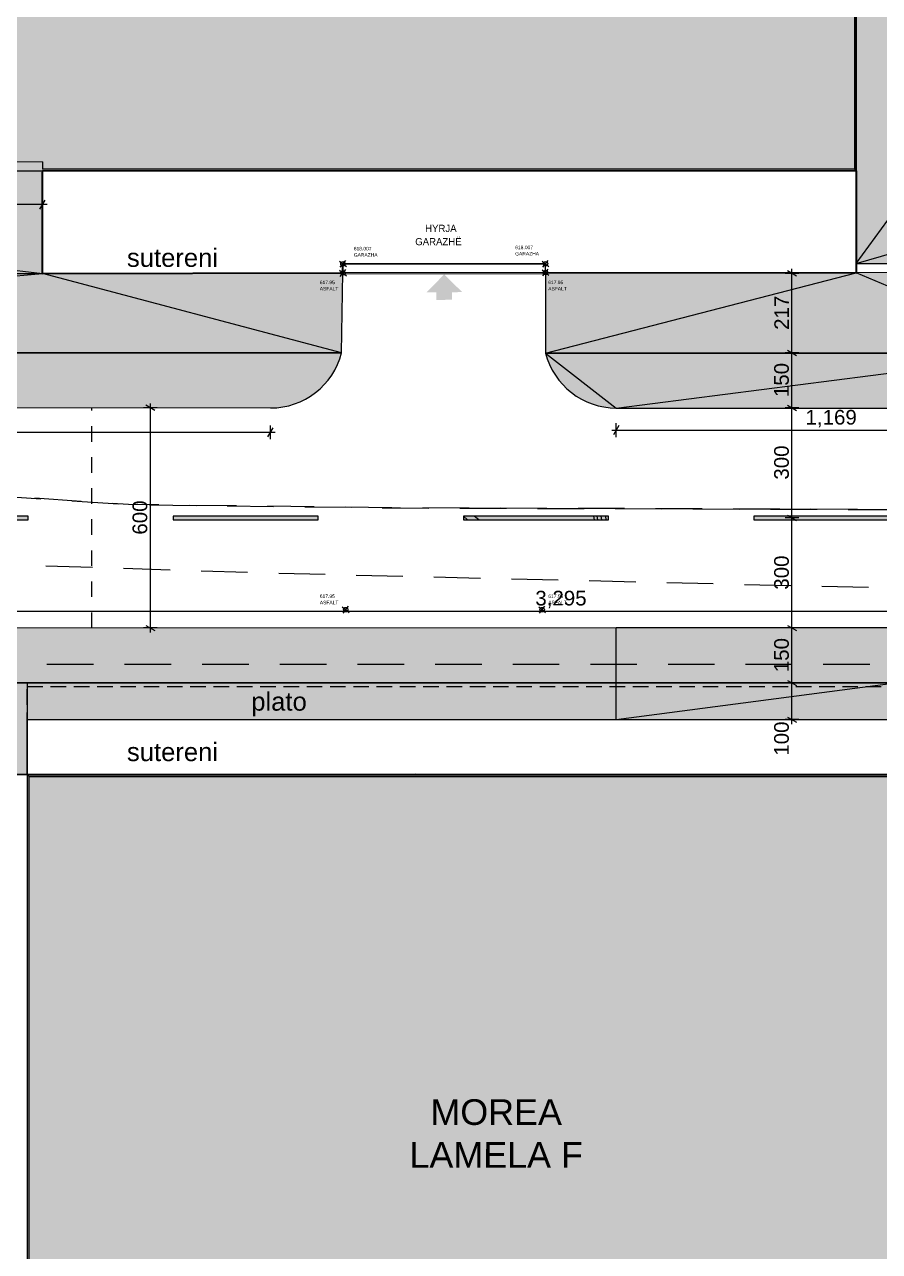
# Model space of a CAD drawing. Header units: millimetres. Extents: x -77118 to 73245, y -121155 to 61174.
# Drawn here: x -24549 to -1240, y -13002 to 20455 of the extents above; entities that cross this region are included whole.
import ezdxf

# ---------------------------------------------------------------- set-up
doc = ezdxf.new("R2010")
doc.units = ezdxf.units.MM
doc.header["$MEASUREMENT"] = 0
for name, pattern in [('Dashed', [846.666667, 423.333333, -423.333333]), ('Hidden Line', [635, 423.333333, -211.666667]), ('Long Dashed', [2116.666603, 1269.999981, -846.666622])]:
    doc.linetypes.add(name, pattern=pattern)
for name, color, linetype, lineweight, true_color in [('A - Kati 1 polyline_Pen_No__106', 171, 'Continuous', 13, 0xaaaaff), ('A - Parcelat_Pen_No__102', 7, 'Continuous', 13, 0xcccccc), ('Drawing & Figure_Pen_No__106', 171, 'Continuous', 13, 0xaaaaff), ('Drawing & Figure_Pen_No__161', 7, 'Continuous', 13, 0x6a6a6a), ('New_2D Drafting - General_Pen_No__102', 7, 'Continuous', 13, 0xcccccc), ('New_Dimensioning - General_Pen_No__145', 7, 'Continuous', 20, 0x0077b0), ('New_Dimensioning - General_Pen_No__166', 7, 'Continuous', 13, 0x97cbff), ('New_Drawing & Figure_Pen_No__102', 7, 'Continuous', 13, 0xcccccc), ('New_Drawing & Figure_Pen_No__214', 7, 'Continuous', 0, 0xe8e8e8), ('New_Drawing & Figure_Pen_No__3', 7, 'Continuous', 18, 0xff6600), ('New_Drawing & Figure_Pen_No__4', 7, 'Continuous', 20, 0x029e21), ('New_Drawing & Figure_Pen_No__5', 7, 'Continuous', 25, 0x40a5ff), ('New_Drawing & Figure_Pen_No__82', 7, 'Continuous', 20, 0xaaaaaa), ('New_Site & Landscape - Terrain_Pen_No__102', 7, 'Continuous', 13, 0xcccccc), ('New_Site & Landscape - Terrain_Pen_No__82', 7, 'Continuous', 20, 0xaaaaaa), ('New_Structural - Bearing_Pen_No__103', 7, 'Continuous', 13, 0xffcc99), ('New_Structural - Bearing_Pen_No__107', 7, 'Continuous', 13, 0xaaaaaa), ('New_Structural - Bearing_Pen_No__159', 7, 'Continuous', 0, 0x97c9ff), ('New_Structural - Bearing_Pen_No__160', 7, 'Continuous', 20, 0xb4a35c), ('New_Structural - Bearing_Pen_No__81', 7, 'Continuous', 20, 0x6a6a6a)]:
    doc.layers.add(name, color=color, linetype=linetype, lineweight=lineweight, true_color=true_color)
for name, color, linetype, lineweight in [('A - Kati 1 polyline_Pen_No__75', 6, 'Continuous', 20), ('New_Drawing & Figure_Pen_No__6', 5, 'Continuous', 35), ('New_Drawing & Figure_Pen_No__7', 7, 'Continuous', 35), ('New_Structural - Bearing_Pen_No__101', 252, 'Continuous', 13)]:
    doc.layers.add(name, color=color, linetype=linetype, lineweight=lineweight)
for name, color, linetype in [('New_Dimensioning - General', 7, 'Continuous'), ('New_Site & Landscape - Terrain', 7, 'Continuous'), ('New_Structural - Bearing', 7, 'Continuous')]:
    doc.layers.add(name, color=color, linetype=linetype)
doc.styles.add('GENERATED_STYLE_1', font='arial.ttf')
doc.styles.add('GENERATED_STYLE_2', font='GOTHIC.TTF')
doc.dimstyles.new('GENERATED_STYLE__1', dxfattribs={"dimtxt": 400, "dimasz": 190, "dimexe": 0.18, "dimexo": 100000, "dimgap": 0, "dimtad": 1, "dimdec": 0, "dimlfac": 0.1, "dimzin": 0, "dimdsep": 46, "dimtxsty": 'GENERATED_STYLE_1', "dimblk": 'ARROWHEAD_2', "dimblk1": 'ARROWHEAD_2', "dimblk2": 'ARROWHEAD_2', "dimcen": 0.09, "dimclrd": 256, "dimclre": 256, "dimclrt": 256, "dimadec": 0, "dimazin": 0, "dimtfac": 1, "dimtdec": 4, "dimtmove": 0, "dimatfit": 3, "dimfxl": 0, "dimtolj": 1, "dimtzin": 0, "dimarcsym": 0})
doc.dimstyles.new('GENERATED_STYLE__2', dxfattribs={"dimtxt": 400, "dimasz": 190, "dimexe": 0.18, "dimexo": 100000, "dimgap": 0, "dimtad": 1, "dimtih": 1, "dimtoh": 1, "dimdec": 0, "dimlfac": 0.1, "dimzin": 0, "dimdsep": 46, "dimtxsty": 'GENERATED_STYLE_1', "dimblk": 'ARROWHEAD_2', "dimblk1": 'ARROWHEAD_2', "dimblk2": 'ARROWHEAD_2', "dimcen": 0.09, "dimclrd": 256, "dimclre": 256, "dimclrt": 256, "dimadec": 0, "dimazin": 0, "dimtfac": 1, "dimtdec": 4, "dimtmove": 0, "dimatfit": 3, "dimfxl": 0, "dimtolj": 1, "dimtzin": 0, "dimarcsym": 0})

# ---------------------------------------------------------------- blocks, each defined once
blk = doc.blocks.new('Mesh_2', base_point=(-10346, 11498))
at = {"layer": 'New_Site & Landscape - Terrain_Pen_No__82', "linetype": 'Continuous', "lineweight": 0, "true_color": 0x2a2a2a}
blk.add_hatch(color=250, dxfattribs=at).paths.add_polyline_path([(-10346, 11498, 0.341886), (-8418, 9997), (3274, 9995, 0.144694), (6536, 10958, 0.117915), (8462, 12979, 0.151435), (9259, 16441, 0.022354), (9195, 16974), (7796, 25437), (7372, 32202), (6682, 48071), (5193, 48024), (5699, 32051), (6316, 25192), (7715, 16729, -0.463122), (3274, 11495)])
at = {"layer": 'New_Site & Landscape - Terrain_Pen_No__102', "color": 254, "linetype": 'Continuous', "lineweight": 13, "true_color": 0xcccccc}
for p, q in [((-10346, 11498), (-8418, 9997)), ((-8418, 9997), (3274, 11495))]:
    blk.add_line(p, q, dxfattribs=at)
at = {"layer": 'New_Site & Landscape - Terrain_Pen_No__82', "color": 253, "linetype": 'Continuous', "lineweight": 20, "true_color": 0xaaaaaa, "flags": 128}
blk.add_lwpolyline([(-10346, 11498, 0.341886), (-8418, 9997), (3274, 9995, 0.144694), (6536, 10958, 0.117915), (8462, 12979, 0.151435), (9259, 16441, 0.022354), (9195, 16974), (7796, 25437), (7372, 32202), (6682, 48071), (5193, 48024), (5699, 32051), (6316, 25192), (7715, 16729, -0.463122), (3274, 11495)], format="xyb", close=True, dxfattribs=at)
blk = doc.blocks.new('Mesh_3', base_point=(-75894, 11512))
at = {"layer": 'New_Site & Landscape - Terrain_Pen_No__82', "linetype": 'Continuous', "lineweight": 0, "true_color": 0x2a2a2a}
blk.add_hatch(color=250, dxfattribs=at).paths.add_polyline_path([(-75894, 11512), (-75894, 10012), (-17841, 9999, 0.341999), (-15904, 11499)])
at = {"layer": 'New_Site & Landscape - Terrain_Pen_No__82', "color": 253, "linetype": 'Continuous', "lineweight": 20, "true_color": 0xaaaaaa, "flags": 128}
blk.add_lwpolyline([(-75894, 11512), (-75894, 10012), (-17841, 9999, 0.341999), (-15904, 11499)], format="xyb", close=True, dxfattribs=at)
blk = doc.blocks.new('Mesh_5', base_point=(-66524, 1600))
at = {"layer": 'New_Site & Landscape - Terrain_Pen_No__82', "linetype": 'Continuous', "lineweight": 0, "true_color": 0x2a2a2a}
blk.add_hatch(color=250, dxfattribs=at).paths.add_polyline_path([(-66524, 1600), (-66524, 0), (-29900, 0, 0.200686), (-27696, 930, 0.003388), (-27667, 960, 0.003002), (-27641, 987, 0.003546), (-27612, 1020, 0.004064), (-27578, 1057, 0.004548), (-27541, 1100, 0.004989), (-27502, 1148, 0.00538), (-27461, 1200, 0.005717), (-27418, 1256, 0.005995), (-27374, 1317, 0.00621), (-27331, 1380, 0.00636), (-27288, 1446, 0.006444), (-27246, 1515, 0.003727), (-27223, 1554, 0.004559), (-27195, 1604), (-26921, 2101, -0.273276), (-26416, 2500), (-8419, 2500), (3273, 2500), (6537, 2501, -0.360659), (10959, -1166), (10961, -1165), (13076, -12371), (14625, -18566), (14791, -18958), (18272, -27148), (20222, -30993), (25560, -40296), (25725, -40192), (26832, -39497), (21542, -30280), (19633, -26515), (16051, -18087), (14542, -12050), (12434, -888, 0.360659), (6537, 4001), (3273, 4000), (-8419, 4000), (-26416, 3999, 0.273276), (-28322, 2873), (-28596, 2376, -0.273283), (-29910, 1600)])
at = {"layer": 'New_Site & Landscape - Terrain_Pen_No__102', "color": 254, "linetype": 'Continuous', "lineweight": 13, "true_color": 0xcccccc}
blk.add_line((-8419, 2500), (-8419, 4000), dxfattribs=at)
at = {"layer": 'New_Site & Landscape - Terrain_Pen_No__82', "color": 253, "linetype": 'Continuous', "lineweight": 20, "true_color": 0xaaaaaa, "flags": 128}
for points in [[(-26416, 2500), (-8419, 2500), (3273, 2500), (6537, 2501, -0.360659), (10959, -1166), (10961, -1165), (13076, -12371), (14625, -18566), (14791, -18958), (18272, -27148), (20222, -30993), (25560, -40296)], [(26832, -39497), (21542, -30280), (19633, -26515), (16051, -18087), (14542, -12050), (12434, -888, 0.360659), (6537, 4001), (3273, 4000), (-8419, 4000), (-26416, 3999, 0.273276)]]:
    blk.add_lwpolyline(points, format="xyb", dxfattribs=at)
blk = doc.blocks.new('Mesh_10', base_point=(-27696, 930))
at = {"layer": 'New_Site & Landscape - Terrain_Pen_No__82', "linetype": 'Continuous', "lineweight": 0, "true_color": 0x2a2a2a}
blk.add_hatch(color=250, dxfattribs=at).paths.add_polyline_path([(-27696, 930, -0.189804), (-29770, 3), (-24474, 0), (-24474, 1500), (-8419, 1500), (-484, 1500), (-806, 2500), (-8419, 2500), (-26416, 2500, 0.273276), (-26921, 2101), (-27195, 1604, -0.068033)])
at = {"layer": 'New_Site & Landscape - Terrain_Pen_No__102', "color": 254, "linetype": 'Continuous', "lineweight": 13, "true_color": 0xcccccc}
for q in [(-806, 2500), (-8419, 2500)]:
    blk.add_line((-8419, 1500), q, dxfattribs=at)
at = {"layer": 'New_Site & Landscape - Terrain_Pen_No__82', "color": 253, "linetype": 'Continuous', "lineweight": 20, "true_color": 0xaaaaaa, "flags": 128}
blk.add_lwpolyline([(-27696, 930, -0.189804), (-29770, 3), (-24474, 0), (-24474, 1500), (-8419, 1500), (-484, 1500), (-806, 2500), (-8419, 2500), (-26416, 2500, 0.273276), (-26921, 2101), (-27195, 1604, -0.068033)], format="xyb", close=True, dxfattribs=at)
blk = doc.blocks.new('Mesh_11', base_point=(-3360, 49275))
at = {"layer": 'New_Site & Landscape - Terrain_Pen_No__82', "linetype": 'Continuous', "lineweight": 0, "true_color": 0x2a2a2a}
blk.add_hatch(color=250, dxfattribs=at).paths.add_polyline_path([(-3360, 49275), (-3365, 37040), (-1874, 37040), (-1874, 13934), (5052, 13939), (5135, 13689), (7140, 13690, 0.17721), (7715, 16729), (6316, 25192), (5699, 32051), (5193, 48024)])
at = {"layer": 'New_Site & Landscape - Terrain_Pen_No__102', "color": 254, "linetype": 'Continuous', "lineweight": 13, "true_color": 0xcccccc}
for q in [(6316, 25192), (7715, 16729)]:
    blk.add_line((-1874, 13934), q, dxfattribs=at)
at = {"layer": 'New_Site & Landscape - Terrain_Pen_No__82', "color": 253, "linetype": 'Continuous', "lineweight": 20, "true_color": 0xaaaaaa, "flags": 128}
blk.add_lwpolyline([(-3360, 49275), (-3365, 37040), (-1874, 37040), (-1874, 13934), (5052, 13939), (5135, 13689), (7140, 13690, 0.17721), (7715, 16729), (6316, 25192), (5699, 32051), (5193, 48024)], format="xyb", close=True, dxfattribs=at)
blk = doc.blocks.new('Mesh_12', base_point=(-24055, 16462))
at = {"layer": 'New_Site & Landscape - Terrain_Pen_No__82', "linetype": 'Continuous', "lineweight": 0, "true_color": 0x2a2a2a}
blk.add_hatch(color=250, dxfattribs=at).paths.add_polyline_path([(-24055, 16462), (-48701, 16457), (-48701, 13647), (-48700, 11506), (-15904, 11499), (-15867, 13681), (-24057, 13668)])
at = {"layer": 'New_Site & Landscape - Terrain_Pen_No__102', "color": 254, "linetype": 'Continuous', "lineweight": 13, "true_color": 0xcccccc}
for p in [(-48701, 16457), (-48701, 13647), (-48700, 11506), (-15904, 11499)]:
    blk.add_line(p, (-24057, 13668), dxfattribs=at)
at = {"layer": 'New_Site & Landscape - Terrain_Pen_No__82', "color": 253, "linetype": 'Continuous', "lineweight": 20, "true_color": 0xaaaaaa, "flags": 128}
blk.add_lwpolyline([(-24055, 16462), (-48701, 16457), (-48701, 13647), (-48700, 11506), (-15904, 11499), (-15867, 13681), (-24057, 13668)], close=True, dxfattribs=at)
blk = doc.blocks.new('Mesh_13', base_point=(-10345, 13678))
at = {"layer": 'New_Site & Landscape - Terrain_Pen_No__82', "linetype": 'Continuous', "lineweight": 0, "true_color": 0x2a2a2a}
blk.add_hatch(color=250, dxfattribs=at).paths.add_polyline_path([(-10345, 13678), (-10346, 11498), (3274, 11495, 0.264227), (7140, 13690), (5135, 13689), (-1874, 13684)])
at = {"layer": 'New_Site & Landscape - Terrain_Pen_No__102', "color": 254, "linetype": 'Continuous', "lineweight": 13, "true_color": 0xcccccc}
for p, q in [((-10346, 11498), (-1874, 13684)), ((3274, 11495), (-1874, 13684)), ((3274, 11495), (5135, 13689)), ((3380, 11495), (5135, 13689)), ((3593, 11505), (5135, 13689)), ((3805, 11525), (5135, 13689)), ((4015, 11555), (5135, 13689)), ((4224, 11595), (5135, 13689)), ((4431, 11645), (5135, 13689)), ((4635, 11704), (5135, 13689)), ((4836, 11773), (5135, 13689)), ((5034, 11851), (5135, 13689)), ((5227, 11939), (5135, 13689)), ((5601, 12141), (5135, 13689)), ((5781, 12256), (5135, 13689)), ((5954, 12378), (5135, 13689)), ((6122, 12509), (5135, 13689)), ((6284, 12647), (5135, 13689)), ((6438, 12793), (5135, 13689)), ((6586, 12946), (5135, 13689)), ((6726, 13105), (5135, 13689)), ((6859, 13272), (5135, 13689)), ((6984, 13444), (5135, 13689)), ((7100, 13622), (5135, 13689)), ((5417, 12036), (5135, 13689))]:
    blk.add_line(p, q, dxfattribs=at)
at = {"layer": 'New_Site & Landscape - Terrain_Pen_No__82', "color": 253, "linetype": 'Continuous', "lineweight": 20, "true_color": 0xaaaaaa, "flags": 128}
blk.add_lwpolyline([(-10345, 13678), (-10346, 11498), (3274, 11495, 0.264227), (7140, 13690), (5135, 13689), (-1874, 13684)], format="xyb", close=True, dxfattribs=at)
blk = doc.blocks.new('Mesh_16', base_point=(-4670, 6950))
at = {"layer": 'New_Site & Landscape - Terrain_Pen_No__102', "linetype": 'Continuous', "lineweight": 0, "true_color": 0x333333}
blk.add_hatch(color=250, dxfattribs=at).paths.add_polyline_path([(-4670, 6950), (-713, 6950), (-713, 7050), (-4670, 7050)])
at = {"layer": 'New_Site & Landscape - Terrain_Pen_No__82', "color": 253, "linetype": 'Continuous', "lineweight": 20, "true_color": 0xaaaaaa, "flags": 128}
blk.add_lwpolyline([(-4670, 6950), (-713, 6950), (-713, 7050), (-4670, 7050)], close=True, dxfattribs=at)
blk = doc.blocks.new('Mesh_17', base_point=(-12583, 6950))
at = {"layer": 'New_Site & Landscape - Terrain_Pen_No__102', "linetype": 'Continuous', "lineweight": 0, "true_color": 0x333333}
blk.add_hatch(color=250, dxfattribs=at).paths.add_polyline_path([(-12583, 6950), (-12470, 6950), (-12159, 6950), (-9011, 6950), (-8920, 6950), (-8812, 6950), (-8688, 6950), (-8626, 6950), (-8626, 7050), (-8697, 7050), (-8825, 7050), (-8937, 7050), (-9031, 7050), (-12286, 7050), (-12583, 7050)])
at = {"layer": 'New_Site & Landscape - Terrain_Pen_No__102', "color": 254, "linetype": 'Continuous', "lineweight": 13, "true_color": 0xcccccc}
for p, q in [((-12470, 6950), (-12583, 7050)), ((-12159, 6950), (-12286, 7050)), ((-9011, 6950), (-9031, 7050)), ((-8920, 6950), (-8937, 7050)), ((-8812, 6950), (-8825, 7050)), ((-8688, 6950), (-8697, 7050))]:
    blk.add_line(p, q, dxfattribs=at)
at = {"layer": 'New_Site & Landscape - Terrain_Pen_No__82', "color": 253, "linetype": 'Continuous', "lineweight": 20, "true_color": 0xaaaaaa, "flags": 128}
blk.add_lwpolyline([(-12583, 6950), (-12470, 6950), (-12159, 6950), (-9011, 6950), (-8920, 6950), (-8812, 6950), (-8688, 6950), (-8626, 6950), (-8626, 7050), (-8697, 7050), (-8825, 7050), (-8937, 7050), (-9031, 7050), (-12286, 7050), (-12583, 7050)], close=True, dxfattribs=at)
blk = doc.blocks.new('Mesh_18', base_point=(-20497, 6950))
at = {"layer": 'New_Site & Landscape - Terrain_Pen_No__102', "linetype": 'Continuous', "lineweight": 0, "true_color": 0x333333}
blk.add_hatch(color=250, dxfattribs=at).paths.add_polyline_path([(-20497, 6950), (-16540, 6950), (-16540, 7050), (-20497, 7050)])
at = {"layer": 'New_Site & Landscape - Terrain_Pen_No__82', "color": 253, "linetype": 'Continuous', "lineweight": 20, "true_color": 0xaaaaaa, "flags": 128}
blk.add_lwpolyline([(-20497, 6950), (-16540, 6950), (-16540, 7050), (-20497, 7050)], close=True, dxfattribs=at)
blk = doc.blocks.new('Mesh_19', base_point=(-28411, 6950))
at = {"layer": 'New_Site & Landscape - Terrain_Pen_No__102', "linetype": 'Continuous', "lineweight": 0, "true_color": 0x333333}
blk.add_hatch(color=250, dxfattribs=at).paths.add_polyline_path([(-28411, 6950), (-24454, 6950), (-24454, 7050), (-28411, 7050)])
at = {"layer": 'New_Site & Landscape - Terrain_Pen_No__82', "color": 253, "linetype": 'Continuous', "lineweight": 20, "true_color": 0xaaaaaa, "flags": 128}
blk.add_lwpolyline([(-28411, 6950), (-24454, 6950), (-24454, 7050), (-28411, 7050)], close=True, dxfattribs=at)
blk = doc.blocks.new('Slab_1')
at = {"layer": 'New_Structural - Bearing_Pen_No__103', "linetype": 'Continuous', "lineweight": 0, "true_color": 0x3f3326}
blk.add_hatch(color=29, dxfattribs=at).paths.add_polyline_path([(0, 0), (-24474, 0), (-24474, -18200), (-21044, -18200, -0.325552), (-14572, -22913), (-11060, -33808), (8832, -27395)])
at = {"layer": 'New_Structural - Bearing_Pen_No__101', "color": 252, "linetype": 'Continuous', "lineweight": 13, "flags": 128}
blk.add_lwpolyline([(0, 0), (-24474, 0), (-24474, -18200), (-21044, -18200, -0.325552), (-14572, -22913), (-11060, -33808), (8832, -27395)], format="xyb", close=True, dxfattribs=at)
blk = doc.blocks.new('Slab_2', base_point=(-24474, 2501))
at = {"layer": 'New_Structural - Bearing_Pen_No__101', "color": 252, "linetype": 'Continuous', "lineweight": 13, "flags": 128}
blk.add_lwpolyline([(-24474, 2501), (-24474, 0), (0, 0), (-806, 2500)], close=True, dxfattribs=at)
blk = doc.blocks.new('Slab_5', base_point=(-48681, 16457))
at = {"layer": 'New_Structural - Bearing_Pen_No__103', "linetype": 'Continuous', "lineweight": 0, "true_color": 0x3f3326}
blk.add_hatch(color=29, dxfattribs=at).paths.add_polyline_path([(-48681, 16457), (-1874, 16466), (-1874, 37040), (-3365, 37040), (-3360, 49275), (-21397, 49275), (-21391, 34676), (-23961, 34679), (-23960, 35522), (-48679, 35511)])
at = {"layer": 'New_Structural - Bearing_Pen_No__101', "color": 252, "linetype": 'Continuous', "lineweight": 13, "flags": 128}
blk.add_lwpolyline([(-48681, 16457), (-1874, 16466), (-1874, 37040), (-3365, 37040), (-3360, 49275), (-21397, 49275), (-21391, 34676), (-23961, 34679), (-23960, 35522), (-48679, 35511)], close=True, dxfattribs=at)
blk = doc.blocks.new('Slab_6', base_point=(-24055, 16462))
at = {"layer": 'New_Structural - Bearing_Pen_No__101', "color": 252, "linetype": 'Continuous', "lineweight": 13, "flags": 128}
blk.add_lwpolyline([(-24055, 16462), (-24057, 13668), (-15867, 13681), (-15867, 13656), (-10345, 13667), (-10345, 13692), (-1874, 13684), (-1874, 16466)], close=True, dxfattribs=at)
blk = doc.blocks.new('Wall_6')
at = {"layer": 'New_Structural - Bearing_Pen_No__160', "linetype": 'Continuous', "lineweight": 0, "true_color": 0x5a512e}
for points in [[(-24474, -50), (-24424, -50), (-24474, 0)], [(-24424, 0), (-24474, 0), (-24424, -50)], [(-24424, -50), (-36, -50), (-53, 0), (-24424, 0)]]:
    blk.add_hatch(color=59, dxfattribs=at).paths.add_polyline_path(points)
at = {"layer": 'New_Structural - Bearing_Pen_No__159', "color": 151, "linetype": 'Continuous', "lineweight": 0, "true_color": 0x97c9ff, "flags": 128}
for points in [[(-24474, 0), (-24474, -50)], [(-53, 0), (-24474, 0)], [(-24424, -50), (-36, -50)]]:
    blk.add_lwpolyline(points, dxfattribs=at)
blk = doc.blocks.new('Wall_7', base_point=(-24474, 0))
at = {"layer": 'New_Structural - Bearing_Pen_No__160', "linetype": 'Continuous', "lineweight": 0, "true_color": 0x5a512e}
blk.add_hatch(color=59, dxfattribs=at).paths.add_polyline_path([(-24474, -18150), (-24424, -18150), (-24424, -50), (-24474, -50)])
at = {"layer": 'New_Structural - Bearing_Pen_No__159', "color": 151, "linetype": 'Continuous', "lineweight": 0, "true_color": 0x97c9ff, "flags": 128}
for points in [[(-24474, -50), (-24474, -18150)], [(-24424, -18150), (-24424, -50)]]:
    blk.add_lwpolyline(points, dxfattribs=at)
blk = doc.blocks.new('Wall_51', base_point=(-24055, 16462))
at = {"layer": 'New_Structural - Bearing_Pen_No__160', "linetype": 'Continuous', "lineweight": 0, "true_color": 0x5a512e}
for points in [[(-1924, 16516), (-24055, 16512), (-24055, 16462), (-1924, 16466)], [(-1874, 16516), (-1924, 16516), (-1874, 16466)], [(-1924, 16466), (-1874, 16466), (-1924, 16516)]]:
    blk.add_hatch(color=59, dxfattribs=at).paths.add_polyline_path(points)
at = {"layer": 'New_Structural - Bearing_Pen_No__159', "color": 151, "linetype": 'Continuous', "lineweight": 0, "true_color": 0x97c9ff, "flags": 128}
for points in [[(-1924, 16516), (-24055, 16512)], [(-24055, 16462), (-1874, 16466)], [(-1874, 16466), (-1874, 16516)]]:
    blk.add_lwpolyline(points, dxfattribs=at)
blk = doc.blocks.new('Wall_52', base_point=(-1874, 16466))
at = {"layer": 'New_Structural - Bearing_Pen_No__160', "linetype": 'Continuous', "lineweight": 0, "true_color": 0x5a512e}
for points in [[(-1924, 36990), (-1874, 37040), (-1924, 37040)], [(-1924, 36990), (-1874, 36990), (-1874, 37040)], [(-1924, 16516), (-1874, 16516), (-1874, 36990), (-1924, 36990)]]:
    blk.add_hatch(color=59, dxfattribs=at).paths.add_polyline_path(points)
at = {"layer": 'New_Structural - Bearing_Pen_No__159', "color": 151, "linetype": 'Continuous', "lineweight": 0, "true_color": 0x97c9ff, "flags": 128}
for points in [[(-1874, 37040), (-1924, 37040)], [(-1924, 36990), (-1924, 16516)], [(-1874, 16516), (-1874, 37040)]]:
    blk.add_lwpolyline(points, dxfattribs=at)
blk = doc.blocks.new('Wall_61', base_point=(-24055, 16462))
at = {"layer": 'New_Structural - Bearing_Pen_No__107', "linetype": 'Continuous', "lineweight": 0, "true_color": 0xbbbbbb}
blk.add_hatch(color=9, dxfattribs=at).paths.add_polyline_path([(-48431, 16457), (-24055, 16462), (-24055, 16712), (-48431, 16707)])
at = {"layer": 'New_Structural - Bearing_Pen_No__81', "color": 251, "linetype": 'Continuous', "lineweight": 20, "true_color": 0x6a6a6a, "flags": 128}
for points in [[(-24055, 16712), (-48431, 16707)], [(-48431, 16457), (-24055, 16462)], [(-24055, 16712), (-24055, 16512)]]:
    blk.add_lwpolyline(points, dxfattribs=at)
blk = doc.blocks.new('*D127')
at = {"layer": 'New_Dimensioning - General_Pen_No__166', "color": 151, "linetype": 'Continuous', "lineweight": 13, "true_color": 0x97cbff}
for p, q in [((-50534, 16462), (-50909, 16462)), ((-50597, 16389), (-50847, 16534)), ((-50722, 16462), (-50722, 16584)), ((-50722, 11503), (-50722, 16462)), ((-50534, 11503), (-50909, 11503)), ((-50847, 11575), (-50597, 11431))]:
    blk.add_line(p, q, dxfattribs=at)
at = {"layer": 'New_Dimensioning - General_Pen_No__145', "color": 144, "lineweight": 20, "true_color": 0x0077b0, "insert": (-50802, 13527), "char_height": 400, "attachment_point": 7, "rotation": 90, "style": 'GENERATED_STYLE_1'}
blk.add_mtext('\\A1;{\\pql;\\fArial|b0|i0|c0|p34;496}', dxfattribs=at)
blk = doc.blocks.new('ARROWHEAD_2')
at = {"color": 0, "linetype": 'Continuous', "lineweight": 0}
for p, q in [((0, 0), (-1, 0)), ((-0.38, -0.66), (0.38, 0.66))]:
    blk.add_line(p, q, dxfattribs=at)
blk = doc.blocks.new('*D134')
at = {"layer": 'New_Dimensioning - General_Pen_No__166', "color": 151, "linetype": 'Continuous', "lineweight": 13, "true_color": 0x97cbff}
for p, q in [((-3438, 2500), (-3813, 2500)), ((-3751, 2572), (-3501, 2427)), ((-3626, 1500), (-3626, 2500)), ((-3438, 1500), (-3813, 1500)), ((-3751, 1572), (-3501, 1428)), ((-3626, 1378), (-3626, 1500))]:
    blk.add_line(p, q, dxfattribs=at)
at = {"layer": 'New_Dimensioning - General_Pen_No__145', "color": 144, "lineweight": 20, "true_color": 0x0077b0, "insert": (-3706, 517), "char_height": 400, "attachment_point": 7, "rotation": 90, "style": 'GENERATED_STYLE_1'}
blk.add_mtext('\\A1;{\\pql;\\fArial|b0|i0|c0|p34;100}', dxfattribs=at)
blk = doc.blocks.new('*D135')
at = {"layer": 'New_Dimensioning - General_Pen_No__166', "color": 151, "linetype": 'Continuous', "lineweight": 13, "true_color": 0x97cbff}
for p, q in [((-3751, 4072), (-3501, 3927)), ((-3438, 4000), (-3813, 4000)), ((-3626, 2500), (-3626, 4000)), ((-3438, 2500), (-3813, 2500)), ((-3751, 2572), (-3501, 2427))]:
    blk.add_line(p, q, dxfattribs=at)
at = {"layer": 'New_Dimensioning - General_Pen_No__145', "color": 144, "lineweight": 20, "true_color": 0x0077b0, "insert": (-3706, 2794), "char_height": 400, "attachment_point": 7, "rotation": 90, "style": 'GENERATED_STYLE_1'}
blk.add_mtext('\\A1;{\\pql;\\fArial|b0|i0|c0|p34;150}', dxfattribs=at)
blk = doc.blocks.new('*D136')
at = {"layer": 'New_Dimensioning - General_Pen_No__166', "color": 151, "linetype": 'Continuous', "lineweight": 13, "true_color": 0x97cbff}
for p, q in [((-3751, 7072), (-3501, 6928)), ((-3438, 7000), (-3813, 7000)), ((-3626, 4000), (-3626, 7000)), ((-3751, 4072), (-3501, 3927)), ((-3438, 4000), (-3813, 4000))]:
    blk.add_line(p, q, dxfattribs=at)
at = {"layer": 'New_Dimensioning - General_Pen_No__145', "color": 144, "lineweight": 20, "true_color": 0x0077b0, "insert": (-3706, 5044), "char_height": 400, "attachment_point": 7, "rotation": 90, "style": 'GENERATED_STYLE_1'}
blk.add_mtext('\\A1;{\\pql;\\fArial|b0|i0|c0|p34;300}', dxfattribs=at)
blk = doc.blocks.new('*D137')
at = {"layer": 'New_Dimensioning - General_Pen_No__166', "color": 151, "linetype": 'Continuous', "lineweight": 13, "true_color": 0x97cbff}
for p, q in [((-3751, 10073), (-3501, 9929)), ((-3438, 10001), (-3813, 10001)), ((-3626, 7000), (-3626, 10001)), ((-3751, 7072), (-3501, 6928)), ((-3438, 7000), (-3813, 7000))]:
    blk.add_line(p, q, dxfattribs=at)
at = {"layer": 'New_Dimensioning - General_Pen_No__145', "color": 144, "lineweight": 20, "true_color": 0x0077b0, "insert": (-3706, 8045), "char_height": 400, "attachment_point": 7, "rotation": 90, "style": 'GENERATED_STYLE_1'}
blk.add_mtext('\\A1;{\\pql;\\fArial|b0|i0|c0|p34;300}', dxfattribs=at)
blk = doc.blocks.new('*D138')
at = {"layer": 'New_Dimensioning - General_Pen_No__166', "color": 151, "linetype": 'Continuous', "lineweight": 13, "true_color": 0x97cbff}
for p, q in [((-3438, 11501), (-3813, 11501)), ((-3751, 11573), (-3501, 11429)), ((-3626, 10001), (-3626, 11501)), ((-3751, 10073), (-3501, 9929)), ((-3438, 10001), (-3813, 10001))]:
    blk.add_line(p, q, dxfattribs=at)
at = {"layer": 'New_Dimensioning - General_Pen_No__145', "color": 144, "lineweight": 20, "true_color": 0x0077b0, "insert": (-3706, 10295), "char_height": 400, "attachment_point": 7, "rotation": 90, "style": 'GENERATED_STYLE_1'}
blk.add_mtext('\\A1;{\\pql;\\fArial|b0|i0|c0|p34;150}', dxfattribs=at)
blk = doc.blocks.new('*D139')
at = {"layer": 'New_Dimensioning - General_Pen_No__166', "color": 151, "linetype": 'Continuous', "lineweight": 13, "true_color": 0x97cbff}
for p, q in [((-3501, 13596), (-3751, 13740)), ((-3626, 13668), (-3626, 13790)), ((-3438, 13668), (-3813, 13668)), ((-3626, 11501), (-3626, 13668)), ((-3438, 11501), (-3813, 11501)), ((-3751, 11573), (-3501, 11429))]:
    blk.add_line(p, q, dxfattribs=at)
at = {"layer": 'New_Dimensioning - General_Pen_No__145', "color": 144, "lineweight": 20, "true_color": 0x0077b0, "insert": (-3706, 12129), "char_height": 400, "attachment_point": 7, "rotation": 90, "style": 'GENERATED_STYLE_1'}
blk.add_mtext('\\A1;{\\pql;\\fArial|b0|i0|c0|p34;217}', dxfattribs=at)
blk = doc.blocks.new('*D162')
at = {"layer": 'New_Dimensioning - General_Pen_No__166', "color": 151, "linetype": 'Continuous', "lineweight": 13, "true_color": 0x97cbff}
for p, q in [((-48699, 15738), (-48699, 15363)), ((-24055, 15733), (-24056, 15358)), ((-48699, 15550), (-48822, 15550)), ((-48627, 15675), (-48772, 15425)), ((-24056, 15545), (-48699, 15550)), ((-24128, 15420), (-23983, 15670)), ((-23933, 15545), (-24056, 15545))]:
    blk.add_line(p, q, dxfattribs=at)
at = {"layer": 'New_Dimensioning - General_Pen_No__145', "color": 144, "lineweight": 20, "true_color": 0x0077b0, "insert": (-37061, 15628), "char_height": 400, "attachment_point": 7, "rotation": 359.9879, "style": 'GENERATED_STYLE_1'}
blk.add_mtext('\\A1;{\\pql;\\fArial|b0|i0|c0|p34;2,464}', dxfattribs=at)
blk = doc.blocks.new('*D164')
at = {"layer": 'New_Dimensioning - General_Pen_No__166', "color": 151, "linetype": 'Continuous', "lineweight": 13, "true_color": 0x97cbff}
for p, q in [((-26538, 4458), (-26416, 4458)), ((-26343, 4583), (-26488, 4333)), ((-26416, 4271), (-26416, 4646)), ((-26416, 4458), (6537, 4459)), ((6465, 4334), (6609, 4584)), ((6537, 4272), (6537, 4647)), ((6537, 4459), (6659, 4459))]:
    blk.add_line(p, q, dxfattribs=at)
at = {"layer": 'New_Dimensioning - General_Pen_No__145', "color": 144, "lineweight": 20, "true_color": 0x0077b0, "insert": (-10623, 4539), "char_height": 400, "attachment_point": 7, "rotation": 0.0019, "style": 'GENERATED_STYLE_1'}
blk.add_mtext('\\A1;{\\pql;\\fArial|b0|i0|c0|p34;3,295}', dxfattribs=at)
blk = doc.blocks.new('*D168')
at = {"layer": 'New_Dimensioning - General_Pen_No__166', "color": 151, "linetype": 'Continuous', "lineweight": 13, "true_color": 0x97cbff}
for p, q in [((-8540, 9393), (-8418, 9393)), ((-8346, 9518), (-8490, 9268)), ((-8418, 9206), (-8418, 9581)), ((-8418, 9393), (3274, 9393)), ((3202, 9268), (3346, 9518)), ((3274, 9206), (3274, 9581)), ((3274, 9393), (3396, 9393))]:
    blk.add_line(p, q, dxfattribs=at)
at = {"layer": 'New_Dimensioning - General_Pen_No__145', "color": 144, "lineweight": 20, "true_color": 0x0077b0, "insert": (-3256, 9473), "char_height": 400, "attachment_point": 7, "style": 'GENERATED_STYLE_1'}
blk.add_mtext('\\A1;{\\pql;\\fArial|b0|i0|c0|p34;1,169}', dxfattribs=at)
blk = doc.blocks.new('*D169')
at = {"layer": 'New_Dimensioning - General_Pen_No__166', "color": 151, "linetype": 'Continuous', "lineweight": 13, "true_color": 0x97cbff}
for p, q in [((-48629, 9468), (-48773, 9218)), ((-48701, 9156), (-48701, 9531)), ((-17914, 9212), (-17769, 9462)), ((-17841, 9149), (-17841, 9524)), ((-48823, 9343), (-48701, 9343)), ((-48701, 9343), (-17841, 9337)), ((-17841, 9337), (-17719, 9337))]:
    blk.add_line(p, q, dxfattribs=at)
at = {"layer": 'New_Dimensioning - General_Pen_No__145', "color": 144, "lineweight": 20, "true_color": 0x0077b0, "insert": (-33955, 9420), "char_height": 400, "attachment_point": 7, "rotation": 359.9879, "style": 'GENERATED_STYLE_1'}
blk.add_mtext('\\A1;{\\pql;\\fArial|b0|i0|c0|p34;3,086}', dxfattribs=at)
blk = doc.blocks.new('*D173')
at = {"layer": 'New_Dimensioning - General_Pen_No__166', "color": 151, "linetype": 'Continuous', "lineweight": 13, "true_color": 0x97cbff}
for p, q in [((-20994, 9928), (-21244, 10072)), ((-21119, 10000), (-21119, 10122)), ((-20932, 10000), (-21307, 10000)), ((-21119, 4000), (-21119, 10000)), ((-21244, 4072), (-20994, 3927)), ((-20932, 4000), (-21307, 4000)), ((-21119, 3877), (-21119, 4000))]:
    blk.add_line(p, q, dxfattribs=at)
at = {"layer": 'New_Dimensioning - General_Pen_No__145', "color": 144, "lineweight": 20, "true_color": 0x0077b0, "insert": (-21199, 6545), "char_height": 400, "attachment_point": 7, "rotation": 90, "style": 'GENERATED_STYLE_1'}
blk.add_mtext('\\A1;{\\pql;\\fArial|b0|i0|c0|p34;600}', dxfattribs=at)

msp = doc.modelspace()

# ---------------------------------------------------------------- hatches: boundary and pattern name
at = {"layer": 'New_Drawing & Figure_Pen_No__4', "linetype": 'Continuous', "lineweight": 20, "true_color": 0x029e21}
msp.add_hatch(color=104, dxfattribs=at).paths.add_polyline_path([(-12616.8, 13157.8), (-13106.3, 13642.3), (-13590.8, 13152.7), (-13320.9, 13154.1), (-13319.8, 12946.8), (-12892.8, 12949), (-12893.8, 13156.3)])

# ---------------------------------------------------------------- linework, layer by layer
at = {"layer": 'A - Kati 1 polyline_Pen_No__106', "color": 161, "linetype": 'Dashed', "lineweight": 13, "true_color": 0xaaaaff}
msp.add_lwpolyline([(-24474, 0), (-24474, 1500), (-483.5, 1499.8), (0, 0)], dxfattribs=at)
at = {"layer": 'A - Kati 1 polyline_Pen_No__75', "color": 6, "linetype": 'Hidden Line', "lineweight": 20}
msp.add_lwpolyline([(-24474, 0), (-24473.9, 2400), (-773.7, 2399.8)], dxfattribs=at)
at = {"layer": 'A - Kati 1 polyline_Pen_No__75', "color": 6, "linetype": 'Continuous', "lineweight": 20}
msp.add_lwpolyline([(-24474, -18200), (-21044.1, -18200, -0.3255519), (-14572.1, -22913.5), (-11059.8, -33808.1), (8832, -27395.1), (0, 0), (-24474, 0)], format="xyb", close=True, dxfattribs=at)
at = {"layer": 'A - Parcelat_Pen_No__102', "color": 254, "linetype": 'Long Dashed', "lineweight": 13, "true_color": 0xcccccc, "flags": 128}
msp.add_lwpolyline([(-57379.7, -45973), (-46300.6, -42751.9), (-36174.4, -40706.1), (-33119.9, -40108.1), (-35029, -24105.8), (-31392.8, -23864.6), (-24527.9, -23305.1), (-18059.1, -22778.8), (-14681.3, -38140.7), (-14621, -38464.8), (2712.5, -34246.6), (12915.5, -31763.5), (12560.8, -30957.9), (10282.4, -24356.7), (9710.2, -20359.7), (8364.6, -10966.6), (7984.6, -9759.7), (6485.7, -4375.8), (5168, 1054.8), (4843.4, 1832.4), (4282.1, 2459), (3548.1, 2862.5), (2717, 3001.6), (-25094.9, 2999.8), (-25153.9, 5735.4), (-17917.1, 5501.2), (2395.6, 5014.3), (6118.2, 4724.3), (5763.1, 7207.9), (-14295.9, 7274.3), (-21718.2, 7363.8), (-36621.1, 8369.5), (-51781.9, 9112.9), (-51500.6, 7773.6), (-67675.9, 9065), (-73405, -334.4), (-72860.5, -1751.7), (-67414.3, -15933.8), (-63775.4, -26826.5)], close=True, dxfattribs=at)
at = {"layer": 'New_2D Drafting - General_Pen_No__102', "color": 254, "linetype": 'Dashed', "lineweight": 13, "true_color": 0xcccccc}
msp.add_lwpolyline([(-22715.6, 3999.6), (-22714.3, 10000.4)], dxfattribs=at)
at = {"layer": 'New_Drawing & Figure_Pen_No__102', "color": 254, "linetype": 'Long Dashed', "lineweight": 13, "true_color": 0xcccccc, "flags": 128}
msp.add_lwpolyline([(70772.8, -81731.1), (73245.2, -92977.3), (57883, -94696.2), (43146.3, -98288.6), (35395.8, -100001.7), (24650.4, -103477.9), (10390, -109224.1), (3549.6, -111193.6), (-3538.8, -113283.2), (-5433.6, -107785.4), (-8641.4, -80287.9), (-23486.5, -84718), (-22379.7, -92250.9), (-18326, -117657.3), (-20010.4, -118152.7), (-30131.7, -121155.3), (-41166.2, -116241.8), (-34728.1, -111101.9), (-37063.2, -95508.9), (-26919.7, -93491.2), (-25827.6, -93265.3), (-26696.9, -87257.1), (-38610.2, -89006.4), (-46662.3, -67834.1), (-55792, -50727.9), (-67414.5, -15933.4), (-72860.6, -1751.2), (-73405.1, -333.9), (-77118.2, 9108.8), (-75813.3, 9040.7), (-67675.8, 9065.4), (-51500.6, 7773.9), (-51781.9, 9113.2), (-36621, 8369.6), (-21718.2, 7363.8), (-14295.9, 7274.2), (5763.1, 7207.5), (6118.2, 4724)], dxfattribs=at)
at = {"layer": 'New_Drawing & Figure_Pen_No__214', "color": 254, "linetype": 'Continuous', "lineweight": 0, "true_color": 0xe8e8e8}
for p, q in [((-15961.3, 14006), (-15774.2, 13855.7)), ((-15960.8, 13756), (-15773.7, 13605.7)), ((-15942.9, 13837.3), (-15792.6, 14024.4)), ((-15942.4, 13587.3), (-15792.1, 13774.4)), ((-10438.5, 14006.5), (-10251.4, 13856.2)), ((-10438, 13767), (-10250.9, 13616.8)), ((-10420.1, 13837.8), (-10269.8, 14024.9)), ((-10419.6, 13598.3), (-10269.3, 13785.5)), ((-15884.8, 4574.6), (-15697.7, 4424.3)), ((-15866.4, 4405.9), (-15716.1, 4593)), ((-10530.7, 4575.1), (-10343.6, 4424.8)), ((-10512.3, 4406.4), (-10362, 4593.5))]:
    msp.add_line(p, q, dxfattribs=at)
for centre in [(-15867.8, 13930.8), (-15867.3, 13680.8), (-10345, 13931.4), (-10344.5, 13691.9), (-15791.2, 4499.4), (-10437.1, 4499.9)]:
    msp.add_circle(centre, 60, dxfattribs=at)
at = {"layer": 'New_Drawing & Figure_Pen_No__5', "color": 161, "linetype": 'Continuous', "lineweight": 25, "true_color": 0x40a5ff, "flags": 128}
for points in [[(-10344.6, 13692.1), (-10345.1, 13942.1)], [(-10344.5, 13691.9), (-10345, 13941.9)]]:
    msp.add_lwpolyline(points, dxfattribs=at)
at = {"layer": 'New_Drawing & Figure_Pen_No__6', "color": 5, "linetype": 'Continuous', "lineweight": 35, "flags": 128}
msp.add_lwpolyline([(-13900.7, 0.1), (-66315.3, -0.2)], dxfattribs=at)
at = {"layer": 'New_Drawing & Figure_Pen_No__7', "color": 7, "linetype": 'Continuous', "lineweight": 35, "flags": 128}
for points in [[(-24056.7, 13668.2), (-24055.3, 16433)], [(-1874, 16465.8), (-1874, 13683.9)], [(-15867.9, 13930.9), (-10345.1, 13942.1)], [(-15867.4, 13680.9), (-15867.9, 13930.9)], [(-15867.8, 13930.8), (-10345, 13941.9)], [(-15867.3, 13680.8), (-15867.8, 13930.8)], [(-24056.7, 13668.2), (-15867.4, 13680.9)], [(-10344.6, 13692.1), (-1874, 13683.9)]]:
    msp.add_lwpolyline(points, dxfattribs=at)
at = {"layer": 'New_Drawing & Figure_Pen_No__82', "color": 253, "linetype": 'Continuous', "lineweight": 20, "true_color": 0xaaaaaa, "flags": 128}
msp.add_lwpolyline([(-48681.2, 16457.1), (-1873.9, 16465.5), (-1873.9, 37040.3), (-3365.3, 37040.3), (-3360.2, 49275.3), (-21397, 49275.3), (-21390.5, 34675.7), (-23960.5, 34679.2), (-23960.5, 35522.4), (-48678.6, 35511.3)], close=True, dxfattribs=at)
for points in [[(-1873.9, 16465.5), (-1873.9, 13683.6)], [(-48682.5, 13692.3), (-24056.6, 13668.2), (-15867.3, 13680.8)], [(-10344.5, 13691.9), (-15867.3, 13680.8)], [(-10344.5, 13691.9), (-1873.9, 13683.6)]]:
    msp.add_lwpolyline(points, dxfattribs=at)

# ---------------------------------------------------------------- block references
at = {"layer": 'New_Site & Landscape - Terrain', "color": 253, "lineweight": 20, "true_color": 0xaaaaaa}
for name, p in [('Mesh_11', (-3360.2, 49275.3)), ('Mesh_2', (-10345.6, 11497.9)), ('Mesh_12', (-24055.3, 16461.5)), ('Mesh_13', (-10344.5, 13677.9)), ('Mesh_3', (-75894.1, 11511.7)), ('Mesh_19', (-28411.3, 6950)), ('Mesh_18', (-20497.4, 6950)), ('Mesh_17', (-12583.5, 6950)), ('Mesh_16', (-4669.5, 6950)), ('Mesh_5', (-66524, 1599.8)), ('Mesh_10', (-27696.2, 929.9))]:
    msp.add_blockref(name, p, dxfattribs=at)
at = {"layer": 'New_Structural - Bearing', "color": 252, "linetype": 'Continuous', "lineweight": 13}
for name, p in [('Slab_5', (-48681.2, 16457.1)), ('Slab_6', (-24055.3, 16461.5)), ('Slab_2', (-24473.9, 2500.6)), ('Slab_1', (0, 0))]:
    msp.add_blockref(name, p, dxfattribs=at)
at = {"layer": 'New_Structural - Bearing', "color": 151, "lineweight": 0, "true_color": 0x97c9ff}
for name, p in [('Wall_52', (-1873.9, 16465.5)), ('Wall_51', (-24055.3, 16461.5)), ('Wall_6', (0, 0)), ('Wall_7', (-24474, 0))]:
    msp.add_blockref(name, p, dxfattribs=at)
at = {"layer": 'New_Structural - Bearing', "color": 251, "lineweight": 20, "true_color": 0x6a6a6a}
msp.add_blockref('Wall_61', (-24055.3, 16461.5), dxfattribs=at)

# ---------------------------------------------------------------- texts
at = {"layer": 'Drawing & Figure_Pen_No__106', "color": 161, "linetype": 'Continuous', "lineweight": 13, "true_color": 0xaaaaff, "char_height": 500, "attachment_point": 8, "rotation": 359.99549, "style": 'GENERATED_STYLE_1'}
for s, insert in [('\\A1;{\\pqc;\\fArial|b0|i0|c0|p34;sutereni}', (-20515, 13840.2)), ('\\A1;{\\pqc;\\fArial|b0|i0|c0|p34;plato}', (-17610.8, 1594.4)), ('\\A1;{\\pqc;\\fArial|b0|i0|c0|p34;sutereni}', (-20515, 362.8))]:
    msp.add_mtext(s, dxfattribs=dict(at, insert=insert))
at = {"layer": 'Drawing & Figure_Pen_No__161', "color": 251, "linetype": 'Continuous', "lineweight": 13, "true_color": 0x6a6a6a, "insert": (-11690.1, -10717.5), "char_height": 700, "attachment_point": 8, "rotation": 359.99549, "style": 'GENERATED_STYLE_1'}
msp.add_mtext('\\A1;{\\pqc;\\fArial|b0|i0|c0|p34;MOREA\\P\\pqc;\\fArial|b0|i0|c0|p34;LAMELA F\\P\\pqc;\\fArial|b0|i0|c0|p34;}', dxfattribs=at)
at = {"layer": 'New_Drawing & Figure_Pen_No__214', "color": 254, "linetype": 'Continuous', "lineweight": 0, "true_color": 0xe8e8e8, "char_height": 96, "attachment_point": 7, "rotation": 0.00566, "style": 'GENERATED_STYLE_1'}
for s, insert in [('\\A1;{\\pql;\\fArial|b0|i0|c0|p34;618.007}', (-15572.3, 14295.6)), ('\\A1;{\\pql;\\fArial|b0|i0|c0|p34;618.007}', (-11171.1, 14327.8)), ('\\A1;{\\pql;\\fArial|b0|i0|c0|p34;GARAZHA}', (-15572.3, 14123.9)), ('\\A1;{\\pql;\\fArial|b0|i0|c0|p34;GARAZHA}', (-11171.1, 14156)), ('\\A1;{\\pql;\\fArial|b0|i0|c0|p34;617.95}', (-16499.4, 13374.1)), ('\\A1;{\\pql;\\fArial|b0|i0|c0|p34;617.95}', (-10271.2, 13374.8)), ('\\A1;{\\pql;\\fArial|b0|i0|c0|p34;ASFALT}', (-16499.4, 13202.4)), ('\\A1;{\\pql;\\fArial|b0|i0|c0|p34;ASFALT}', (-10271.2, 13203)), ('\\A1;{\\pql;\\fArial|b0|i0|c0|p34;ASFALT}', (-16498.5, 4644.7)), ('\\A1;{\\pql;\\fArial|b0|i0|c0|p34;617.95}', (-16498.6, 4816.4)), ('\\A1;{\\pql;\\fArial|b0|i0|c0|p34;ASFALT}', (-10270.4, 4645.3)), ('\\A1;{\\pql;\\fArial|b0|i0|c0|p34;617.95}', (-10270.4, 4817.1))]:
    msp.add_mtext(s, dxfattribs=dict(at, insert=insert))
at = {"layer": 'New_Drawing & Figure_Pen_No__3', "color": 30, "linetype": 'Continuous', "lineweight": 18, "true_color": 0xff6600, "char_height": 196, "attachment_point": 7, "rotation": 0.00566, "style": 'GENERATED_STYLE_2'}
for s, insert in [('\\A1;{\\pql;\\fCentury Gothic|b0|i0|c0|p34;HYRJA}', (-13627.8, 14796.4)), ('\\A1;{\\pql;\\fCentury Gothic|b0|i0|c0|p34;GARAZHË}', (-13897.5, 14433.4))]:
    msp.add_mtext(s, dxfattribs=dict(at, insert=insert))

# ---------------------------------------------------------------- dimensions: what is measured, and where the dimension line sits
at = {"layer": 'New_Dimensioning - General', "color": 151, "linetype": 'Continuous', "lineweight": 13, "true_color": 0x97cbff}
for base, p1, p2, angle, dimstyle, picture, middle, turn in [((-50721.9, 16461.5), (-36439.1, 11503.3), (-24055.3, 16461.5), 90, 'GENERATED_STYLE__1', '*D127', (-51001.9, 13984.5), 90), ((-48699.4, 15550.3), (-24055.3, 16461.5), (-48700.3, 11505.9), 179.98787, 'GENERATED_STYLE__1', '*D162', (-36389.3, 15827.7), 359.98787), ((-3625.8, 13668.2), (-7441.1, 11500.8), (-7167.4, 13668.2), 90, 'GENERATED_STYLE__1', '*D139', (-3905.8, 12586.6), 90), ((-17841.3, 9336.9), (-48700.3, 11505.9), (-17841.2, 9999.4), 359.98787, 'GENERATED_STYLE__1', '*D169', (-33282.9, 9620.2), 359.98787), ((-3625.8, 11500.8), (-7441.1, 10000.8), (-7441.1, 11500.8), 90, 'GENERATED_STYLE__1', '*D138', (-3905.8, 10752.9), 90), ((-21119.1, 10000.1), (-20107.2, 3999.6), (-19879.4, 10000.1), 90, 'GENERATED_STYLE__1', '*D173', (-21399.1, 7001.9), 90), ((-3625.8, 10000.8), (-7565.2, 7000), (-7441.1, 10000.8), 90, 'GENERATED_STYLE__1', '*D137', (-3905.8, 8502.5), 90), ((-3625.8, 7000), (-7796.9, 3999.5), (-7565.2, 7000), 90, 'GENERATED_STYLE__1', '*D136', (-3905.8, 5501.9), 90), ((6536.7, 4459.2), (-26415.6, 3999.5), (6536.7, 4000.5), 0.00187, 'GENERATED_STYLE__2', '*D164', (-9951.3, 4738.7), 0.00187), ((-3625.8, 3999.5), (-7820.9, 2499.6), (-7796.9, 3999.5), 90, 'GENERATED_STYLE__1', '*D135', (-3905.8, 3251.7), 90), ((-3625.8, 2499.6), (-2721.2, 1499.8), (-7820.9, 2499.6), 90, 'GENERATED_STYLE__1', '*D134', (-3905.8, 974.3), 90)]:
    dim = msp.add_linear_dim(base=base, p1=p1, p2=p2, angle=angle, dimstyle=dimstyle, dxfattribs=at)
    dim.commit()
    dim.dimension.update_dxf_attribs({"geometry": picture, "text_midpoint": middle, "dimtype": 160, "text_rotation": turn})
dim = msp.add_linear_dim(base=(3273.8, 9393.2), p1=(-8417.7, 9997.5), p2=(3273.8, 9995), dimstyle='GENERATED_STYLE__2', dxfattribs=at)
dim.commit()
dim.dimension.update_dxf_attribs({"geometry": '*D168', "text_midpoint": (-2583.8, 9673.2), "dimtype": 160})

doc.saveas('drawing.dxf')
